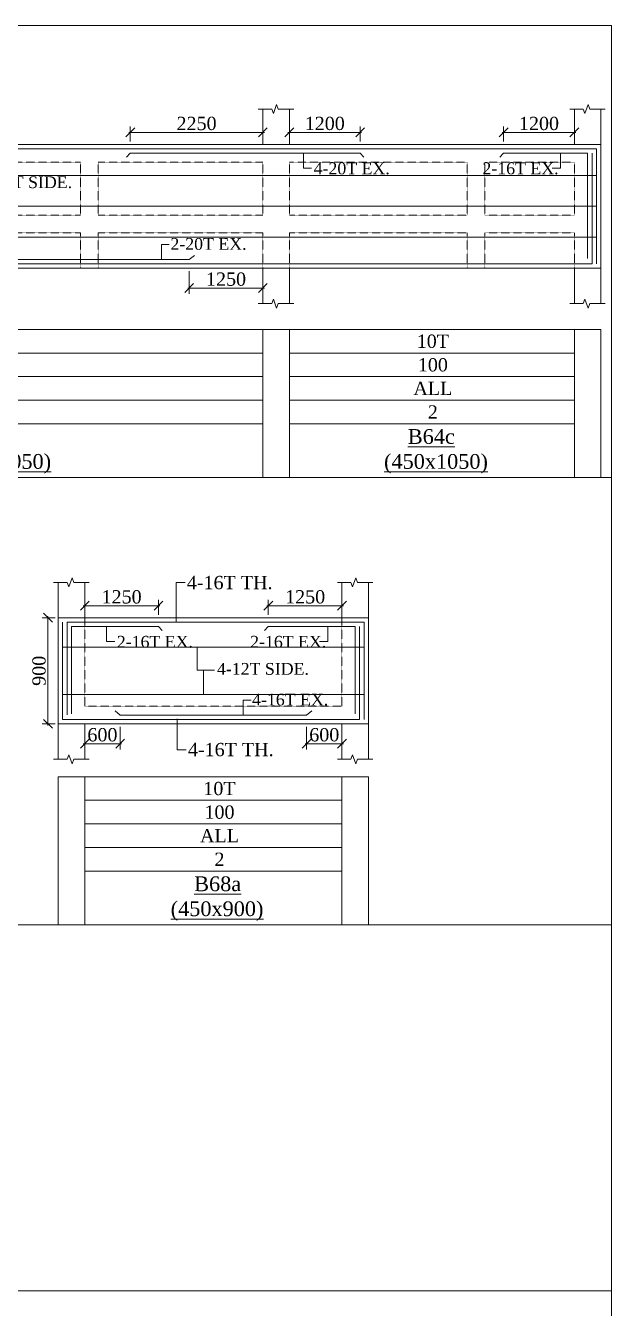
# Model space of a CAD drawing. Header units: millimetres. Extents: x 9781889 to 10654170, y -7832723 to -7608561.
# Drawn here: x 10242863 to 10252801, y -7781971 to -7760218 of the extents above; entities that cross this region are included whole.
import ezdxf
from ezdxf.enums import TextEntityAlignment as Align

# ---------------------------------------------------------------- set-up
doc = ezdxf.new("R2010")
doc.units = ezdxf.units.MM
doc.header["$LTSCALE"] = 10
doc.header["$PDMODE"] = 3
doc.linetypes.add('HIDDEN', pattern=[0.375, 0.25, -0.125])
for name, color, linetype, lineweight in [('S-CUT OUT LINE', 9, 'Continuous', 0), ('S-DIM L.S.', 7, 'Continuous', 0), ('S-L.S.SECTION', 5, 'Continuous', 0), ('S-L.S.SLAB LINE', 252, 'HIDDEN', 0), ('S-L.S.STEEL', 1, 'Continuous', 9), ('S-L.S.STEEL 1', 6, 'Continuous', 0), ('S-SECTION MARK', 7, 'Continuous', 0), ('S-SHEET', 251, 'Continuous', 0), ('S-TEXT', 7, 'Continuous', 0), ('S-TEXT L.S. BEAM NO.', 30, 'Continuous', 0), ('S-TEXT. L.S.', 7, 'Continuous', 0)]:
    doc.layers.add(name, color=color, linetype=linetype, lineweight=lineweight)
doc.styles.add('135', font='arial.ttf', dxfattribs={"width": 0.8, "height": 135})
doc.styles.get("Standard").update_dxf_attribs({"font": 'arial.ttf'})
doc.styles.add('TEXT', font='times.ttf')
doc.dimstyles.new('75', dxfattribs={"dimtxt": 135, "dimasz": 90, "dimexe": 0.1, "dimexo": 0.03, "dimgap": 0.09, "dimtad": 1, "dimdec": 0, "dimzin": 0, "dimdsep": 46, "dimtxsty": '135', "dimblk": 'ARCHTICK', "dimcen": 0.09, "dimclrd": 256, "dimclre": 256, "dimclrt": 256, "dimadec": 0, "dimazin": 0, "dimtfac": 1, "dimtdec": 0, "dimtofl": 0, "dimtmove": 1, "dimatfit": 3, "dimldrblk": 'DOTSMALL', "dimfxl": 1, "dimtolj": 1, "dimtzin": 0, "dimlwd": -1, "dimlwe": -1, "dimarcsym": 0})
doc.dimstyles.new('SETU_1', dxfattribs={"dimtxt": 200, "dimasz": 150, "dimexe": 100, "dimexo": 50, "dimgap": 35, "dimtad": 1, "dimdec": 0, "dimzin": 0, "dimdsep": 46, "dimtxsty": 'Standard', "dimblk": 'OBLIQUE', "dimcen": 150, "dimdle": 25, "dimclrd": 256, "dimclre": 7, "dimclrt": 256, "dimadec": 0, "dimazin": 0, "dimtfac": 1, "dimtdec": 0, "dimtofl": 0, "dimtmove": 1, "dimatfit": 3, "dimfxl": 1, "dimtolj": 1, "dimtzin": 0, "dimlwd": -1, "dimlwe": 5, "dimarcsym": 1})

# ---------------------------------------------------------------- blocks, each defined once
blk = doc.blocks.new('_Oblique')
at = {"color": 0, "linetype": 'ByBlock', "lineweight": -2}
blk.add_line((-0.5, -0.5), (0.5, 0.5), dxfattribs=at)
blk = doc.blocks.new('*D627')
at = {"layer": 'Defpoints', "color": 0, "transparency": 16777216}
for p in [(10246888, -7762028), (10244638, -7762232, 0), (10246888, -7762232, 0)]:
    blk.add_point(p, dxfattribs=at)
at = {"layer": 'S-DIM L.S.', "transparency": 16777216}
blk.add_line((10244613, -7762028), (10246913, -7762028), dxfattribs=at)
at = {"layer": 'S-DIM L.S.', "color": 7, "lineweight": 5, "transparency": 16777216}
for p, q in [((10244638, -7762182), (10244638, -7761928)), ((10246888, -7762182), (10246888, -7761928))]:
    blk.add_line(p, q, dxfattribs=at)
at = {"layer": 'S-DIM L.S.', "transparency": 16777216, "xscale": 150, "yscale": 150, "zscale": 150, "rotation": 180}
blk.add_blockref('_Oblique', (10244638, -7762028), dxfattribs=at)
at = {"layer": 'S-DIM L.S.', "transparency": 16777216, "xscale": 150, "yscale": 150, "zscale": 150}
blk.add_blockref('_Oblique', (10246888, -7762028), dxfattribs=at)
at = {"layer": 'S-DIM L.S.', "transparency": 16777216, "insert": (10245763, -7761878), "char_height": 225, "attachment_point": 5, "style": 'TEXT'}
blk.add_mtext('\\A1;2250', dxfattribs=at)
blk = doc.blocks.new('*D628')
at = {"layer": 'Defpoints', "color": 0, "transparency": 16777216}
for p in [(10245638, -7764332, 0), (10246888, -7764332, 0), (10246888, -7764668)]:
    blk.add_point(p, dxfattribs=at)
at = {"layer": 'S-DIM L.S.', "color": 7, "lineweight": 5, "transparency": 16777216}
for p, q in [((10245638, -7764382), (10245638, -7764768)), ((10246888, -7764382), (10246888, -7764768))]:
    blk.add_line(p, q, dxfattribs=at)
at = {"layer": 'S-DIM L.S.', "transparency": 16777216}
blk.add_line((10245613, -7764668), (10246913, -7764668), dxfattribs=at)
at = {"layer": 'S-DIM L.S.', "transparency": 16777216, "xscale": 150, "yscale": 150, "zscale": 150, "rotation": 180}
blk.add_blockref('_Oblique', (10245638, -7764668), dxfattribs=at)
at = {"layer": 'S-DIM L.S.', "transparency": 16777216, "xscale": 150, "yscale": 150, "zscale": 150}
blk.add_blockref('_Oblique', (10246888, -7764668), dxfattribs=at)
at = {"layer": 'S-DIM L.S.', "transparency": 16777216, "insert": (10246263, -7764518), "char_height": 225, "attachment_point": 5, "style": 'TEXT'}
blk.add_mtext('\\A1;1250', dxfattribs=at)
blk = doc.blocks.new('_ArchTick')
at = {"color": 0, "linetype": 'ByBlock', "const_width": 0.15}
blk.add_lwpolyline([(-0.5, -0.5), (0.5, 0.5)], dxfattribs=at)
blk = doc.blocks.new('*D621')
at = {"layer": 'Defpoints', "color": 0, "transparency": 16777216}
for p in [(10247338, -7762028), (10247338, -7762232, 0), (10248538, -7762232, 0)]:
    blk.add_point(p, dxfattribs=at)
at = {"layer": 'S-DIM L.S.', "transparency": 16777216}
blk.add_line((10248563, -7762028), (10247313, -7762028), dxfattribs=at)
at = {"layer": 'S-DIM L.S.', "color": 7, "lineweight": 5, "transparency": 16777216}
for p, q in [((10247338, -7762182), (10247338, -7761928)), ((10248538, -7762182), (10248538, -7761928))]:
    blk.add_line(p, q, dxfattribs=at)
at = {"layer": 'S-DIM L.S.', "transparency": 16777216, "xscale": 150, "yscale": 150, "zscale": 150, "rotation": 180}
blk.add_blockref('_Oblique', (10247338, -7762028), dxfattribs=at)
at = {"layer": 'S-DIM L.S.', "transparency": 16777216, "xscale": 150, "yscale": 150, "zscale": 150}
blk.add_blockref('_Oblique', (10248538, -7762028), dxfattribs=at)
at = {"layer": 'S-DIM L.S.', "transparency": 16777216, "insert": (10247938, -7761878), "char_height": 225, "attachment_point": 5, "style": 'TEXT'}
blk.add_mtext('\\A1;1200', dxfattribs=at)
blk = doc.blocks.new('*D622')
at = {"layer": 'Defpoints', "color": 0, "transparency": 16777216}
for p in [(10252173, -7762028), (10250973, -7762232, 0), (10252173, -7762232, 0)]:
    blk.add_point(p, dxfattribs=at)
at = {"layer": 'S-DIM L.S.', "transparency": 16777216}
blk.add_line((10250948, -7762028), (10252198, -7762028), dxfattribs=at)
at = {"layer": 'S-DIM L.S.', "color": 7, "lineweight": 5, "transparency": 16777216}
for p, q in [((10250973, -7762182), (10250973, -7761928)), ((10252173, -7762182), (10252173, -7761928))]:
    blk.add_line(p, q, dxfattribs=at)
at = {"layer": 'S-DIM L.S.', "transparency": 16777216, "xscale": 150, "yscale": 150, "zscale": 150, "rotation": 180}
blk.add_blockref('_Oblique', (10250973, -7762028), dxfattribs=at)
at = {"layer": 'S-DIM L.S.', "transparency": 16777216, "xscale": 150, "yscale": 150, "zscale": 150}
blk.add_blockref('_Oblique', (10252173, -7762028), dxfattribs=at)
at = {"layer": 'S-DIM L.S.', "transparency": 16777216, "insert": (10251573, -7761878), "char_height": 225, "attachment_point": 5, "style": 'TEXT'}
blk.add_mtext('\\A1;1200', dxfattribs=at)
blk = doc.blocks.new('*D647')
at = {"layer": 'Defpoints', "color": 0, "transparency": 16777216}
for p in [(10243416, -7770259), (10243241, -7772059), (10243416, -7772059)]:
    blk.add_point(p, dxfattribs=at)
at = {"layer": 'S-DIM L.S.', "color": 7, "lineweight": 5, "transparency": 16777216}
for p, q in [((10243366, -7770259), (10243141, -7770259)), ((10243366, -7772059), (10243141, -7772059))]:
    blk.add_line(p, q, dxfattribs=at)
at = {"layer": 'S-DIM L.S.', "transparency": 16777216}
blk.add_line((10243241, -7770234), (10243241, -7772084), dxfattribs=at)
at = {"layer": 'S-DIM L.S.', "transparency": 16777216, "xscale": 150, "yscale": 150, "zscale": 150}
for p, rotation in [((10243241, -7770259), 90), ((10243241, -7772059), 270)]:
    blk.add_blockref('_Oblique', p, dxfattribs=dict(at, rotation=rotation))
at = {"layer": 'S-DIM L.S.', "transparency": 16777216, "insert": (10243091, -7771159), "char_height": 225, "attachment_point": 5, "rotation": 90, "style": 'TEXT'}
blk.add_mtext('\\A1;900', dxfattribs=at)
blk = doc.blocks.new('*D648')
at = {"layer": 'Defpoints', "color": 0, "transparency": 16777216}
for p in [(10248230, -7770055), (10246980, -7770259, 0), (10248230, -7770259, 0)]:
    blk.add_point(p, dxfattribs=at)
at = {"layer": 'S-DIM L.S.', "transparency": 16777216}
blk.add_line((10246955, -7770055), (10248255, -7770055), dxfattribs=at)
at = {"layer": 'S-DIM L.S.', "color": 7, "lineweight": 5, "transparency": 16777216}
for p, q in [((10246980, -7770209), (10246980, -7769955)), ((10248230, -7770209), (10248230, -7769955))]:
    blk.add_line(p, q, dxfattribs=at)
at = {"layer": 'S-DIM L.S.', "transparency": 16777216, "xscale": 150, "yscale": 150, "zscale": 150, "rotation": 180}
blk.add_blockref('_Oblique', (10246980, -7770055), dxfattribs=at)
at = {"layer": 'S-DIM L.S.', "transparency": 16777216, "xscale": 150, "yscale": 150, "zscale": 150}
blk.add_blockref('_Oblique', (10248230, -7770055), dxfattribs=at)
at = {"layer": 'S-DIM L.S.', "transparency": 16777216, "insert": (10247605, -7769906), "char_height": 225, "attachment_point": 5, "style": 'TEXT'}
blk.add_mtext('\\A1;1250', dxfattribs=at)
blk = doc.blocks.new('*D649')
at = {"layer": 'Defpoints', "color": 0, "transparency": 16777216}
for p in [(10243866, -7770055), (10243866, -7770259, 0), (10245116, -7770259, 0)]:
    blk.add_point(p, dxfattribs=at)
at = {"layer": 'S-DIM L.S.', "transparency": 16777216}
blk.add_line((10245141, -7770055), (10243841, -7770055), dxfattribs=at)
at = {"layer": 'S-DIM L.S.', "color": 7, "lineweight": 5, "transparency": 16777216}
for p, q in [((10243866, -7770209), (10243866, -7769955)), ((10245116, -7770209), (10245116, -7769955))]:
    blk.add_line(p, q, dxfattribs=at)
at = {"layer": 'S-DIM L.S.', "transparency": 16777216, "xscale": 150, "yscale": 150, "zscale": 150, "rotation": 180}
blk.add_blockref('_Oblique', (10243866, -7770055), dxfattribs=at)
at = {"layer": 'S-DIM L.S.', "transparency": 16777216, "xscale": 150, "yscale": 150, "zscale": 150}
blk.add_blockref('_Oblique', (10245116, -7770055), dxfattribs=at)
at = {"layer": 'S-DIM L.S.', "transparency": 16777216, "insert": (10244491, -7769906), "char_height": 225, "attachment_point": 5, "style": 'TEXT'}
blk.add_mtext('\\A1;1250', dxfattribs=at)
blk = doc.blocks.new('*D1281')
at = {"layer": 'Defpoints', "color": 0, "transparency": 16777216}
for p in [(10247630, -7772059, 0), (10248230, -7772059, 0), (10248230, -7772395)]:
    blk.add_point(p, dxfattribs=at)
at = {"layer": 'S-DIM L.S.', "color": 7, "lineweight": 5, "transparency": 16777216}
for p, q in [((10247630, -7772109), (10247630, -7772495)), ((10248230, -7772109), (10248230, -7772495))]:
    blk.add_line(p, q, dxfattribs=at)
at = {"layer": 'S-DIM L.S.', "transparency": 16777216}
blk.add_line((10247605, -7772395), (10248255, -7772395), dxfattribs=at)
at = {"layer": 'S-DIM L.S.', "transparency": 16777216, "xscale": 150, "yscale": 150, "zscale": 150, "rotation": 180}
blk.add_blockref('_Oblique', (10247630, -7772395), dxfattribs=at)
at = {"layer": 'S-DIM L.S.', "transparency": 16777216, "xscale": 150, "yscale": 150, "zscale": 150}
blk.add_blockref('_Oblique', (10248230, -7772395), dxfattribs=at)
at = {"layer": 'S-DIM L.S.', "transparency": 16777216, "insert": (10247930, -7772245), "char_height": 225, "attachment_point": 5, "style": 'TEXT'}
blk.add_mtext('\\A1;600', dxfattribs=at)
blk = doc.blocks.new('*D1282')
at = {"layer": 'Defpoints', "color": 0, "transparency": 16777216}
for p in [(10243866, -7772059, 0), (10244466, -7772059, 0), (10243866, -7772395)]:
    blk.add_point(p, dxfattribs=at)
at = {"layer": 'S-DIM L.S.', "color": 7, "lineweight": 5, "transparency": 16777216}
for p, q in [((10243866, -7772109), (10243866, -7772495)), ((10244466, -7772109), (10244466, -7772495))]:
    blk.add_line(p, q, dxfattribs=at)
at = {"layer": 'S-DIM L.S.', "transparency": 16777216}
blk.add_line((10244491, -7772395), (10243841, -7772395), dxfattribs=at)
at = {"layer": 'S-DIM L.S.', "transparency": 16777216, "xscale": 150, "yscale": 150, "zscale": 150, "rotation": 180}
blk.add_blockref('_Oblique', (10243866, -7772395), dxfattribs=at)
at = {"layer": 'S-DIM L.S.', "transparency": 16777216, "xscale": 150, "yscale": 150, "zscale": 150}
blk.add_blockref('_Oblique', (10244466, -7772395), dxfattribs=at)
at = {"layer": 'S-DIM L.S.', "transparency": 16777216, "insert": (10244166, -7772245), "char_height": 225, "attachment_point": 5, "style": 'TEXT'}
blk.add_mtext('\\A1;600', dxfattribs=at)

msp = doc.modelspace()

# ---------------------------------------------------------------- linework, layer by layer
at = {"layer": 'S-CUT OUT LINE', "color": 5, "elevation": 0}
for points in [[(10246809.5, -7761631.7), (10247038.1, -7761631.7), (10247066.1, -7761708.5), (10247122, -7761554.9), (10247150, -7761631.7), (10247412.8, -7761631.7)], [(10252094.4, -7761631.7), (10252323.1, -7761631.7), (10252351, -7761708.5), (10252407, -7761554.9), (10252434.9, -7761631.7), (10252697.7, -7761631.7)], [(10246809.5, -7764931.7), (10247038.1, -7764931.7), (10247066.1, -7764854.9), (10247122, -7765008.5), (10247150, -7764931.7), (10247412.8, -7764931.7)], [(10252094.4, -7764931.7), (10252323.1, -7764931.7), (10252351, -7764854.9), (10252407, -7765008.5), (10252434.9, -7764931.7), (10252697.7, -7764931.7)], [(10243337.6, -7769658.9), (10243566.2, -7769658.9), (10243594.1, -7769735.7), (10243650.1, -7769582), (10243678.1, -7769658.9), (10243940.8, -7769658.9)], [(10248151.7, -7769658.9), (10248380.3, -7769658.9), (10248408.3, -7769735.7), (10248464.2, -7769582), (10248492.2, -7769658.9), (10248755, -7769658.9)], [(10243337.6, -7772658.9), (10243566.2, -7772658.9), (10243594.1, -7772582), (10243650.1, -7772735.7), (10243678.1, -7772658.9), (10243940.8, -7772658.9)], [(10248151.7, -7772658.9), (10248380.3, -7772658.9), (10248408.3, -7772582), (10248464.2, -7772735.7), (10248492.2, -7772658.9), (10248755, -7772658.9)]]:
    msp.add_lwpolyline(points, dxfattribs=at)
at = {"layer": 'S-L.S.SECTION'}
for p, q in [((10246887.8, -7762231.7, 0), (10246887.8, -7761631.7, 0)), ((10247337.8, -7762231.7, 0), (10247337.8, -7761631.7, 0)), ((10252172.7, -7762231.7, 0), (10252172.7, -7761631.7, 0)), ((10252622.7, -7762231.7, 0), (10252622.7, -7761631.7, 0)), ((10231747.7, -7762231.7, 0), (10252622.7, -7762231.7, 0)), ((10252622.7, -7764331.7, 0), (10252622.7, -7762231.7, 0)), ((10231747.7, -7764331.7, 0), (10252622.7, -7764331.7, 0)), ((10246887.8, -7764331.7, 0), (10246887.8, -7764931.7, 0)), ((10247337.8, -7764331.7, 0), (10247337.8, -7764931.7, 0)), ((10252172.7, -7764331.7, 0), (10252172.7, -7764931.7, 0)), ((10252622.7, -7764331.7, 0), (10252622.7, -7764931.7, 0)), ((10243415.8, -7770258.9, 0), (10243415.8, -7769658.9, 0)), ((10243865.8, -7770258.9, 0), (10243865.8, -7769658.9, 0)), ((10248230, -7770258.9), (10248230, -7769658.9)), ((10248680, -7770258.9), (10248680, -7769658.9)), ((10243415.8, -7770258.9, 0), (10248680, -7770258.9, 0)), ((10243415.8, -7770258.9, 0), (10243415.8, -7772058.9, 0)), ((10248680, -7772058.9, 0), (10248680, -7770258.9, 0)), ((10243415.8, -7772058.9, 0), (10248680, -7772058.9, 0)), ((10243415.8, -7772058.9, 0), (10243415.8, -7772658.9, 0)), ((10243865.8, -7772058.9, 0), (10243865.8, -7772658.9, 0)), ((10248230, -7772058.9), (10248230, -7772658.9)), ((10248680, -7772058.9), (10248680, -7772658.9))]:
    msp.add_line(p, q, dxfattribs=at)
at = {"layer": 'S-L.S.SLAB LINE', "ltscale": 0.3}
for p, q in [((10241417.7, -7762531.7, 0), (10243792.7, -7762531.7, 0)), ((10243792.7, -7762531.7, 0), (10243792.7, -7763431.7, 0)), ((10244092.7, -7762531.7, 0), (10246887.7, -7762531.7, 0)), ((10244092.7, -7762531.7, 0), (10244092.7, -7763431.7, 0)), ((10246887.7, -7762531.7, 0), (10246887.7, -7763431.7, 0)), ((10247337.7, -7762531.7, 0), (10250352.7, -7762531.7, 0)), ((10247337.8, -7762531.7, 0), (10247337.8, -7763431.7, 0)), ((10250352.7, -7762531.7, 0), (10250352.7, -7763431.7, 0)), ((10250652.7, -7762531.7, 0), (10252172.7, -7762531.7, 0)), ((10250652.7, -7762531.7, 0), (10250652.7, -7763431.7, 0)), ((10252172.7, -7762531.7, 0), (10252172.7, -7763431.7, 0)), ((10241417.7, -7763431.7, 0), (10243792.7, -7763431.7, 0)), ((10244092.7, -7763431.7, 0), (10246887.7, -7763431.7, 0)), ((10247337.8, -7763431.7, 0), (10250352.7, -7763431.7, 0)), ((10250652.7, -7763431.7, 0), (10252172.7, -7763431.7, 0)), ((10241417.7, -7763731.7, 0), (10243792.7, -7763731.7, 0)), ((10243792.7, -7763731.7, 0), (10243792.7, -7764331.7, 0)), ((10244092.7, -7763731.7, 0), (10244092.7, -7764331.7, 0)), ((10244092.7, -7763731.7, 0), (10246887.7, -7763731.7, 0)), ((10246887.7, -7763731.7, 0), (10246887.7, -7764331.7, 0)), ((10247337.8, -7763731.7, 0), (10250352.7, -7763731.7, 0)), ((10247337.8, -7763731.7, 0), (10247337.8, -7764331.7, 0)), ((10250352.7, -7763731.7, 0), (10250352.7, -7764331.7, 0)), ((10250652.7, -7763731.7, 0), (10252172.7, -7763731.7, 0)), ((10250652.7, -7763731.7, 0), (10250652.7, -7764331.7, 0)), ((10252172.7, -7763731.7, 0), (10252172.7, -7764331.7, 0)), ((10243865.8, -7770258.9, 0), (10243865.8, -7771758.9, 0)), ((10248230, -7770258.9), (10248230, -7771758.9)), ((10243415.8, -7770858.9, 0), (10243415.8, -7770858.9, 0)), ((10243865.8, -7771758.9, 0), (10248230, -7771758.9))]:
    msp.add_line(p, q, dxfattribs=at)
at = {"layer": 'S-L.S.STEEL'}
for p, q in [((10231897.7, -7762306.7, 0), (10252547.7, -7762306.7, 0)), ((10244637.6, -7762381.7, 0), (10244574.4, -7762448.6, 0)), ((10244637.6, -7762381.7, 0), (10248537.8, -7762381.7, 0)), ((10248537.8, -7762381.7, 0), (10248601, -7762448.6, 0)), ((10250972.7, -7762381.7, 0), (10250909.5, -7762448.6, 0)), ((10252397.7, -7762381.7, 0), (10250972.7, -7762381.7, 0)), ((10252397.7, -7764164.3, 0), (10252397.7, -7762381.7, 0)), ((10252472.7, -7764256.7, 0), (10252472.7, -7762381.7, 0)), ((10252547.7, -7764256.7, 0), (10252547.7, -7762306.7, 0)), ((10231822.7, -7764256.7, 0), (10252472.7, -7764256.7, 0)), ((10243490.8, -7771983.9, 0), (10243490.8, -7770333.9, 0)), ((10243565.8, -7770333.9, 0), (10248605, -7770333.9, 0)), ((10243565.8, -7771904.2, 0), (10243565.8, -7770333.9, 0)), ((10245115.9, -7770408.9, 0), (10243640.8, -7770408.9, 0)), ((10243640.8, -7771887.7, 0), (10243640.8, -7770408.9, 0)), ((10245115.9, -7770408.9, 0), (10245179.1, -7770475.7, 0)), ((10248455, -7771887.7, 0), (10248455, -7770408.9, 0)), ((10248530, -7771983.9, 0), (10248530, -7770408.9, 0)), ((10248605, -7771983.9, 0), (10248605, -7770333.9, 0)), ((10243490.8, -7771983.9, 0), (10248530, -7771983.9, 0))]:
    msp.add_line(p, q, dxfattribs=at)
at = {"layer": 'S-L.S.STEEL', "elevation": 0}
for points in [[(10245727.1, -7764113.5), (10245637.6, -7764181.7), (10239152.9, -7764181.7), (10239070.9, -7764111)], [(10247719.3, -7771840.6), (10247629.8, -7771908.9), (10244466, -7771908.9), (10244384, -7771838.1)]]:
    msp.add_lwpolyline(points, dxfattribs=at)
at = {"layer": 'S-L.S.STEEL'}
msp.add_polyline3d([(10248455, -7770408.9, 0), (10246980, -7770408.9, 0), (10246916.8, -7770475.7, 0)], dxfattribs=at)
at = {"layer": 'S-L.S.STEEL 1'}
for p, q in [((10231822.7, -7762756.7, 0), (10252547.7, -7762756.7, 0)), ((10231822.7, -7763281.7, 0), (10252547.7, -7763281.7, 0)), ((10231822.7, -7763806.7, 0), (10252547.7, -7763806.7, 0)), ((10248604.9, -7770758.9, 0), (10243490.7, -7770758.9, 0)), ((10248604.9, -7771558.9, 0), (10243490.7, -7771558.9, 0))]:
    msp.add_line(p, q, dxfattribs=at)
at = {"layer": 'S-SHEET'}
for p, q in [((10231747.7, -7765369.7, 0), (10252622.7, -7765369.7, 0)), ((10246887.7, -7765369.7, 0), (10246887.7, -7767879, 0)), ((10247337.7, -7765369.7, 0), (10247337.7, -7767879, 0)), ((10252172.7, -7765369.7, 0), (10252172.7, -7767879, 0)), ((10252622.7, -7765369.7, 0), (10252622.7, -7767879, 0)), ((10237902.7, -7765769.7, 0), (10246887.7, -7765769.7, 0)), ((10247337.7, -7765769.7, 0), (10252172.7, -7765769.7, 0)), ((10237902.7, -7766169.7, 0), (10246887.7, -7766169.7, 0)), ((10247337.7, -7766169.7, 0), (10252172.7, -7766169.7, 0)), ((10237902.7, -7766569.7, 0), (10246887.7, -7766569.7, 0)), ((10247337.7, -7766569.7, 0), (10252172.7, -7766569.7, 0)), ((10237902.7, -7766969.7, 0), (10246887.7, -7766969.7, 0)), ((10247337.7, -7766969.7, 0), (10252172.7, -7766969.7, 0)), ((10201466.6, -7767879), (10252800.8, -7767879)), ((10231747.7, -7767879, 0), (10252622.7, -7767879, 0)), ((10243415.8, -7772955.4, 0), (10248680, -7772955.4, 0)), ((10243415.8, -7772955.4), (10243415.8, -7775464.6)), ((10243865.8, -7772955.4), (10243865.8, -7775464.6)), ((10248230, -7772955.4), (10248230, -7775464.6)), ((10248680, -7772955.4), (10248680, -7775464.6)), ((10243865.8, -7773355.4, 0), (10248230, -7773355.4, 0)), ((10243865.8, -7773755.4, 0), (10248230, -7773755.4, 0)), ((10243865.8, -7774155.4, 0), (10248230, -7774155.4, 0)), ((10243865.8, -7774555.4, 0), (10248230, -7774555.4, 0)), ((10201466.6, -7775464.6), (10252800.8, -7775464.6)), ((10243415.8, -7775464.6, 0), (10248680, -7775464.6, 0)), ((10201466.6, -7781674.1), (10252800.8, -7781674.1))]:
    msp.add_line(p, q, dxfattribs=at)
msp.add_lwpolyline([(10201466.6, -7760218.1), (10252800.8, -7760218.1), (10252800.8, -7801877.7), (10201466.6, -7801877.7)], close=True, dxfattribs=at)

# ---------------------------------------------------------------- texts
at = {"layer": 'S-L.S.STEEL 1', "style": 'TEXT'}
for s, p in [('6-10T SIDE.', (10242090.3, -7762973.4, 0)), ('4-12T SIDE.', (10246108.8, -7771225.8, 0))]:
    msp.add_text(s, height=200, dxfattribs=at).set_placement(p)
at = {"layer": 'S-TEXT', "linetype": 'ByBlock', "style": 'TEXT'}
for s, p in [('10T', (10249772.2, -7765569.7, 0)), ('100', (10249772.2, -7765969.7, 0)), ('ALL', (10249772.2, -7766369.7, 0)), ('2', (10249772.2, -7766769.7, 0)), ('10T', (10246151.9, -7773155.4, 0)), ('100', (10246151.9, -7773555.4, 0)), ('ALL', (10246151.9, -7773955.4, 0)), ('2', (10246151.9, -7774355.4, 0))]:
    msp.add_text(s, height=225, dxfattribs=at).set_placement(p, align=Align.MIDDLE_CENTER)
at = {"layer": 'S-TEXT L.S. BEAM NO.', "color": 200, "linetype": 'ByBlock', "style": 'TEXT'}
for s, p in [('%%UB64c', (10249347.4, -7767310.3, 0)), ('%%U(450x1050)', (10241532.6, -7767733.3, 0)), ('%%U(450x1050)', (10248944.4, -7767733.3, 0))]:
    msp.add_text(s, height=250, dxfattribs=at).set_placement(p)
at = {"layer": 'S-TEXT L.S. BEAM NO.', "color": 151, "linetype": 'ByBlock', "style": 'TEXT'}
for s, p in [('%%UB68a', (10245723, -7774896, 0)), ('%%U(450x900)', (10245324.1, -7775319, 0))]:
    msp.add_text(s, height=250, dxfattribs=at).set_placement(p)
at = {"layer": 'S-TEXT. L.S.', "style": 'TEXT'}
for s, height, p in [('4-20T EX.', 200, (10247749.1, -7762739.2, 0)), ('2-16T EX.', 200, (10250613.3, -7762739.2, 0)), ('2-20T EX.', 200, (10245319.2, -7764019.7, 0)), ('4-16T TH.', 225, (10245598.2, -7769774.6, 0)), ('2-16T EX.', 200, (10244410.4, -7770766.4, 0)), ('2-16T EX.', 200, (10246672.3, -7770766.4, 0)), ('4-16T EX.', 200, (10246705.1, -7771746.8, 0)), ('4-16T TH.', 225, (10245616.5, -7772606.7, 0))]:
    msp.add_text(s, height=height, dxfattribs=at).set_placement(p)

# ---------------------------------------------------------------- dimensions: what is measured, and where the dimension line sits
at = {"layer": 'S-DIM L.S.'}
for base, p1, p2, picture, middle in [((10246887.6, -7762027.9, 0), (10244637.6, -7762231.7, 0), (10246887.6, -7762231.7, 0), '*D627', (10245762.6, -7761878.4, 0)), ((10252172.7, -7762027.9, 0), (10250972.7, -7762231.7, 0), (10252172.7, -7762231.7, 0), '*D622', (10251572.7, -7761878.4, 0)), ((10246887.7, -7764667.8, 0), (10245637.6, -7764331.7, 0), (10246887.7, -7764331.7, 0), '*D628', (10246262.7, -7764518.3, 0)), ((10248230, -7770055.1, 0), (10246980, -7770258.9, 0), (10248230, -7770258.9, 0), '*D648', (10247605, -7769905.6, 0)), ((10248229.9, -7772394.9, 0), (10247629.8, -7772058.9, 0), (10248229.9, -7772058.9, 0), '*D1281', (10247929.9, -7772245.5, 0))]:
    dim = msp.add_linear_dim(base=base, p1=p1, p2=p2, angle=180, dimstyle='SETU_1', override={"dimtxt": 225, "dimtxsty": 'TEXT'}, dxfattribs=at)
    dim.commit()
    dim.dimension.update_dxf_attribs({"geometry": picture, "text_midpoint": middle})
for base, p1, p2, picture, middle in [((10247337.8, -7762027.9, 0), (10248537.8, -7762231.7, 0), (10247337.8, -7762231.7, 0), '*D621', (10247937.8, -7761878.4, 0)), ((10243865.9, -7770055.1, 0), (10245115.9, -7770258.9, 0), (10243865.9, -7770258.9, 0), '*D649', (10244490.9, -7769905.6, 0)), ((10243865.8, -7772394.9, 0), (10244466, -7772058.9, 0), (10243865.8, -7772058.9, 0), '*D1282', (10244165.9, -7772245.5, 0))]:
    dim = msp.add_linear_dim(base=base, p1=p1, p2=p2, dimstyle='SETU_1', override={"dimtxt": 225, "dimtxsty": 'TEXT'}, dxfattribs=at)
    dim.commit()
    dim.dimension.update_dxf_attribs({"geometry": picture, "text_midpoint": middle})
at = {"layer": 'S-DIM L.S.', "color": 7}
dim = msp.add_linear_dim(base=(10243240.6, -7772058.9), p1=(10243415.8, -7770258.9), p2=(10243415.8, -7772058.9), angle=90, dimstyle='SETU_1', override={"dimtxt": 225, "dimlfac": 0.5, "dimtxsty": 'TEXT'}, dxfattribs=at)
dim.commit()
dim.dimension.update_dxf_attribs({"geometry": '*D647', "text_midpoint": (10243090.9, -7771158.9)})

# ---------------------------------------------------------------- leaders
at = {"layer": 'S-L.S.STEEL 1'}
for points in [[(10245772.8, -7770758.9, 0), (10245772.8, -7771148.5, 0), (10246068, -7771148.5, 0)], [(10245878.7, -7771558.9, 0), (10245878.7, -7771148.5, 0), (10246068, -7771148.5, 0)]]:
    msp.add_leader(points, dimstyle='75', override={"dimasz": 75, "dimclrd": 6}, dxfattribs=at)
at = {"layer": 'S-SECTION MARK'}
for points in [[(10247575.1, -7762381.7, 0), (10247575.1, -7762634, 0), (10247714.5, -7762634, 0)], [(10251935.3, -7762381.7, 0), (10251935.3, -7762634, 0), (10251796, -7762634, 0)], [(10245165.3, -7764181.7, 0), (10245165.3, -7763929.4, 0), (10245300.7, -7763929.4, 0)], [(10245416.5, -7770333.9, 0), (10245416.5, -7769659.5, 0), (10245569.1, -7769659.5, 0)], [(10244236.3, -7770408.9, 0), (10244236.3, -7770661.2, 0), (10244375.7, -7770661.2, 0)], [(10247990.4, -7770408.9, 0), (10247990.4, -7770661.2, 0), (10247851.1, -7770661.2, 0)], [(10246551.2, -7771908.9, 0), (10246551.2, -7771656.5, 0), (10246686.6, -7771656.5, 0)], [(10245434.9, -7771979.9, 0), (10245434.9, -7772501.9, 0), (10245587.4, -7772501.9, 0)]]:
    msp.add_leader(points, dimstyle='75', override={"dimasz": 75}, dxfattribs=at)

doc.saveas('drawing.dxf')
